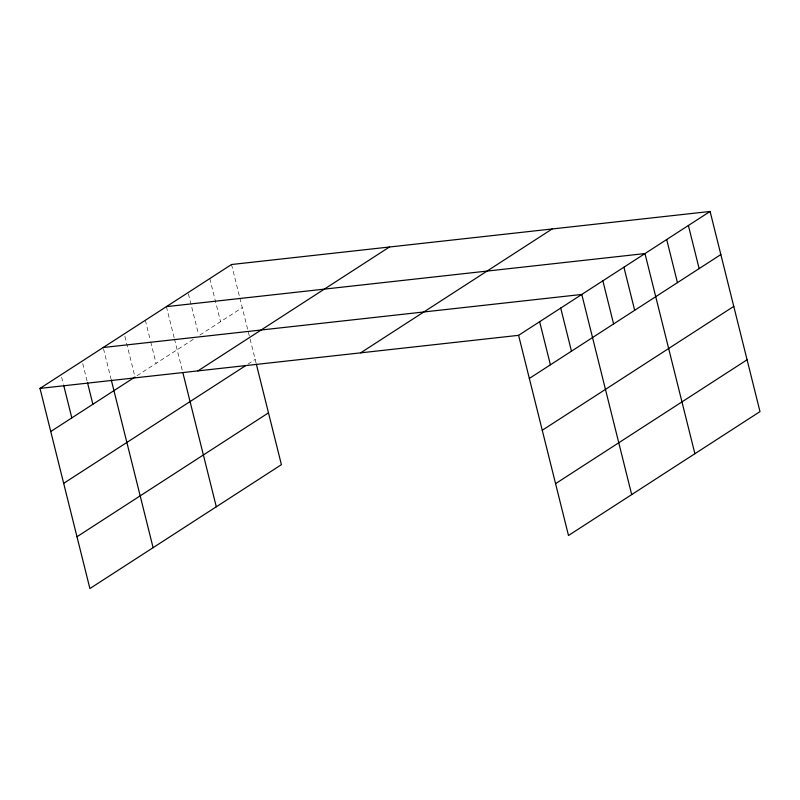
<?xml version="1.0" encoding="UTF-8"?>
<svg xmlns="http://www.w3.org/2000/svg" width="800" height="800" viewBox="0 0 800 800"><rect width="100%" height="100%" fill="white"/><g stroke="black" fill="none" stroke-linecap="round" stroke-linejoin="round"><path stroke-width="0.6" stroke-dasharray="4 3" d="M137.02 375.71L193.68 339.06M199.88 335.05L242.26 307.64M247.94 364.14L255.18 359.46M231.51 264.52L239.57 296.86M239.87 298.06L249.77 337.77M250.07 338.97L256.07 363.02M209.8 278.56L220.55 321.68M188.4 293.8L198.55 334.52M166.4 306.64L174.16 337.78M174.46 338.98L182.55 371.45M145.33 320.27L150.41 340.63M150.7 341.83L156.08 363.38M124.86 336.29L134.71 375.81M103.5 348.72L110.96 378.66M82.73 363.54L87.21 381.51M61.66 377.17L63.45 384.36"/><path stroke-width="1.2" d="M256.36 364.21L281.41 464.67L89.9 588.55L40 388.4L231.51 264.52L710.1 211.45L760 411.6L568.49 535.48L518.59 335.33L710.1 211.45M50.75 431.52L135.01 377.01M197.93 370.89L389.44 247.01M63.67 483.34L245.88 365.48M360.65 352.84L552.16 228.96M76.98 536.73L268.49 412.85M529.34 378.44L720.85 254.56M542.26 430.26L733.77 306.38M555.57 483.65L747.08 359.78M166.4 306.64L644.98 253.57L694.89 453.72M103.2 347.52L581.79 294.45L631.69 494.6M40 388.4L518.59 335.33M688.39 225.49L699.14 268.6M666.69 239.53L677.44 282.64M623.92 267.19L634.67 310.31M602.85 280.82L613.6 323.93M560.72 308.07L571.47 351.19M539.65 321.7L550.4 364.81M182.85 372.65L216.3 506.79M111.26 379.86L153.1 547.67M87.51 382.71L92.88 404.26M63.75 385.55L71.82 417.89"/></g></svg>
